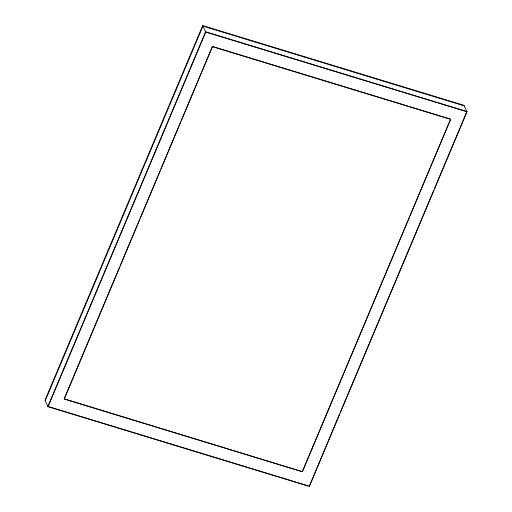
<?xml version="1.0" encoding="UTF-8"?>
<svg xmlns="http://www.w3.org/2000/svg" width="512" height="512" viewBox="0 0 512 512"><rect width="100%" height="100%" fill="white"/><g stroke="black" fill="none" stroke-linecap="round" stroke-linejoin="round"><path stroke-width="0.77" d="M202.688 25.6L44.979 400.218L48.038 406.682L309.312 486.4L467.021 111.782L463.962 105.318L202.688 25.6L205.741 32.064L467.021 111.782M45.229 400.742L202.938 26.125L464.211 105.843M48.038 406.682L205.741 32.064M119.386 267.597L64.147 398.81L302.451 471.744L450.662 119.13L302.33 471.482M120.006 266.125L139.866 218.944M140.486 217.472L160.346 170.298M160.966 168.819L180.826 121.645M181.446 120.173L201.306 72.992M201.926 71.52L212.48 46.458L449.894 118.899M212.48 46.458L64.269 399.066L302.451 471.744M339.552 414.01L309.312 486.4M340.173 412.538L433.741 190.272M434.362 188.8L466.893 111.52L205.619 31.802L47.91 406.419L308.422 485.907M212.602 46.72L450.784 119.392"/></g></svg>
